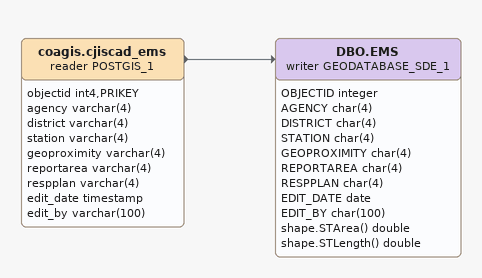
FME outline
coagis.cjiscad_ems (reader POSTGIS_1)
    attributes: objectid int4,PRIKEY, agency varchar(4), district varchar(4), station varchar(4), geoproximity varchar(4), reportarea varchar(4), respplan varchar(4), edit_date timestamp, edit_by varchar(100)
    -> DBO.EMS (writer GEODATABASE_SDE_1)
DBO.EMS (writer GEODATABASE_SDE_1)
    attributes: OBJECTID integer, AGENCY char(4), DISTRICT char(4), STATION char(4), GEOPROXIMITY char(4), REPORTAREA char(4), RESPPLAN char(4), EDIT_DATE date, EDIT_BY char(100), shape.STArea() double, shape.STLength() double
